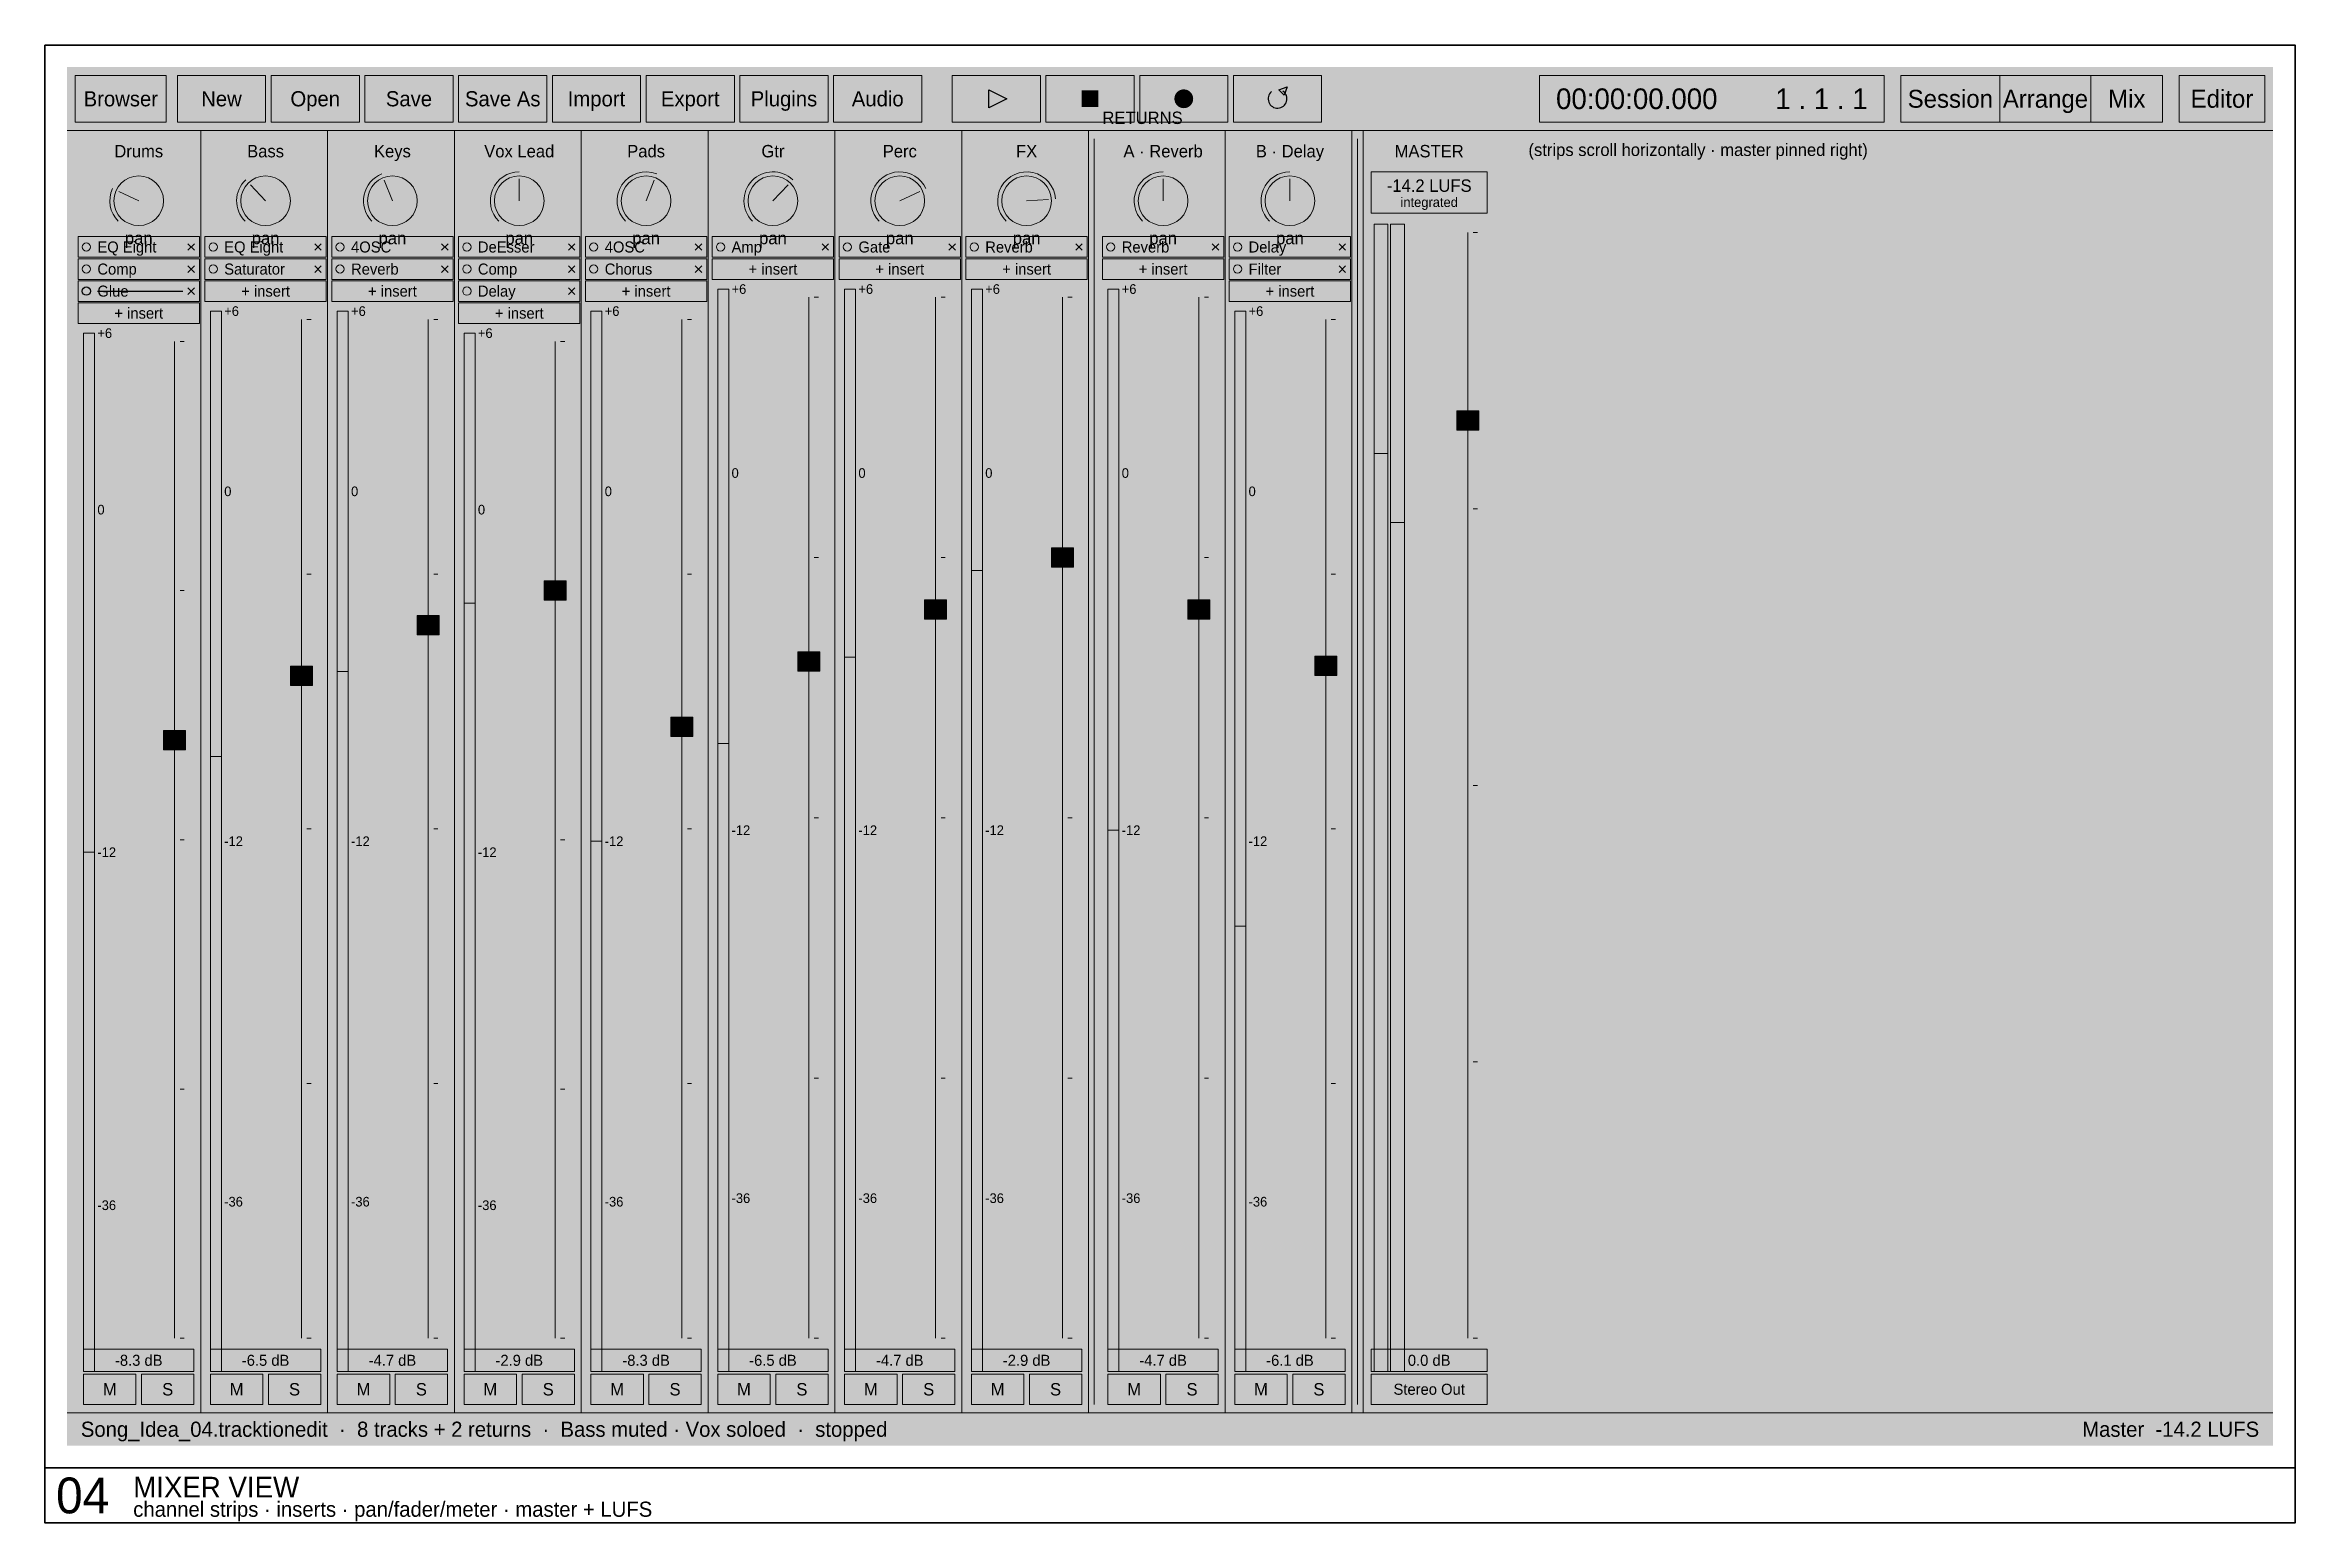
# Model space of a CAD drawing. Extents: x -16 to 1616, y -1056 to 16.
import ezdxf
from ezdxf.enums import TextEntityAlignment as Align

# ---------------------------------------------------------------- set-up
doc = ezdxf.new("R2010")
doc.units = 0
for name, color, linetype, lineweight, true_color in [('FORGE-DIM', 7, 'Continuous', 9, 0x9aa2a8), ('FORGE-SHEET', 7, 'Continuous', 35, 0x9aa2a8), ('UI-ACCENT', 7, 'Continuous', 18, 0xe0902f), ('UI-CLIP', 7, 'Continuous', 13, 0x2d3135), ('UI-HAIRLINE', 7, 'Continuous', 9, 0x34383c), ('UI-RECORD', 7, 'Continuous', 18, 0xe24b4a)]:
    doc.layers.add(name, color=color, linetype=linetype, lineweight=lineweight, true_color=true_color)
for name, color, linetype, true_color in [('FORGE-TITLE', 7, 'Continuous', 0xd6d9dc), ('UI-METER', 7, 'Continuous', 0x57a963), ('UI-PANEL-BG', 7, 'Continuous', 0x232629), ('UI-RAISED', 7, 'Continuous', 0x2d3135), ('UI-SHELL-BG', 7, 'Continuous', 0x1a1c1e), ('UI-TEXT', 7, 'Continuous', 0xd6d9dc), ('UI-TEXT-SEC', 7, 'Continuous', 0x8a9095)]:
    doc.layers.add(name, color=color, linetype=linetype, true_color=true_color)

msp = doc.modelspace()

# ---------------------------------------------------------------- hatches: boundary and pattern name
at = {"layer": 'UI-ACCENT'}
h = msp.add_hatch(color=256, dxfattribs=at)
h.dxf.hatch_style = 1
h.paths.add_polyline_path([(1468, -6), (1520, -6), (1520, -40), (1468, -40)])
h = msp.add_hatch(color=256, dxfattribs=at)
h.dxf.hatch_style = 1
h.paths.add_polyline_path([(104, -948), (142, -948), (142, -970), (104, -970)])
h = msp.add_hatch(color=256, dxfattribs=at)
h.dxf.hatch_style = 1
h.paths.add_polyline_path([(330, -948), (368, -948), (368, -970), (330, -970)])
at = {"layer": 'UI-CLIP', "true_color": 0xc86e3c}
h = msp.add_hatch(color=7, dxfattribs=at)
h.dxf.hatch_style = 1
h.paths.add_polyline_path([(6, -46), (98, -46), (98, -51), (6, -51)])
at = {"layer": 'UI-CLIP', "true_color": 0x4e9aa6}
h = msp.add_hatch(color=7, dxfattribs=at)
h.dxf.hatch_style = 1
h.paths.add_polyline_path([(98, -46), (190, -46), (190, -51), (98, -51)])
at = {"layer": 'UI-CLIP', "true_color": 0x9a6fb0}
h = msp.add_hatch(color=7, dxfattribs=at)
h.dxf.hatch_style = 1
h.paths.add_polyline_path([(190, -46), (282, -46), (282, -51), (190, -51)])
at = {"layer": 'UI-CLIP', "true_color": 0x6fa855}
h = msp.add_hatch(color=7, dxfattribs=at)
h.dxf.hatch_style = 1
h.paths.add_polyline_path([(282, -46), (374, -46), (374, -51), (282, -51)])
at = {"layer": 'UI-CLIP', "true_color": 0xc95b6b}
h = msp.add_hatch(color=7, dxfattribs=at)
h.dxf.hatch_style = 1
h.paths.add_polyline_path([(374, -46), (466, -46), (466, -51), (374, -51)])
at = {"layer": 'UI-CLIP', "true_color": 0x5a86c4}
h = msp.add_hatch(color=7, dxfattribs=at)
h.dxf.hatch_style = 1
h.paths.add_polyline_path([(466, -46), (558, -46), (558, -51), (466, -51)])
at = {"layer": 'UI-CLIP', "true_color": 0xb7a04a}
h = msp.add_hatch(color=7, dxfattribs=at)
h.dxf.hatch_style = 1
h.paths.add_polyline_path([(558, -46), (650, -46), (650, -51), (558, -51)])
at = {"layer": 'UI-CLIP', "true_color": 0x7c8a95}
h = msp.add_hatch(color=7, dxfattribs=at)
h.dxf.hatch_style = 1
h.paths.add_polyline_path([(650, -46), (742, -46), (742, -51), (650, -51)])
h = msp.add_hatch(color=7, dxfattribs=at)
h.dxf.hatch_style = 1
h.paths.add_polyline_path([(749, -46), (841, -46), (841, -51), (749, -51)])
at = {"layer": 'UI-CLIP', "true_color": 0x5a86c4}
h = msp.add_hatch(color=7, dxfattribs=at)
h.dxf.hatch_style = 1
h.paths.add_polyline_path([(841, -46), (933, -46), (933, -51), (841, -51)])
at = {"layer": 'UI-CLIP', "true_color": 0xe0902f}
h = msp.add_hatch(color=7, dxfattribs=at)
h.dxf.hatch_style = 1
h.paths.add_polyline_path([(940, -46), (1036, -46), (1036, -51), (940, -51)])
at = {"layer": 'UI-METER', "true_color": 0x57a963}
h = msp.add_hatch(color=7, dxfattribs=at)
h.dxf.hatch_style = 1
h.paths.add_polyline_path([(949, -396.88), (957, -396.88), (957, -946), (949, -946)])
h = msp.add_hatch(color=7, dxfattribs=at)
h.dxf.hatch_style = 1
h.paths.add_polyline_path([(657, -427.9), (663, -427.9), (663, -946), (657, -946)])
h = msp.add_hatch(color=7, dxfattribs=at)
h.dxf.hatch_style = 1
h.paths.add_polyline_path([(289, -449.02), (295, -449.02), (295, -946), (289, -946)])
h = msp.add_hatch(color=7, dxfattribs=at)
h.dxf.hatch_style = 1
h.paths.add_polyline_path([(961, -446.8), (969, -446.8), (969, -946), (961, -946)])
h = msp.add_hatch(color=7, dxfattribs=at)
h.dxf.hatch_style = 1
h.paths.add_polyline_path([(565, -522.1), (571, -522.1), (571, -946), (565, -946)])
h = msp.add_hatch(color=7, dxfattribs=at)
h.dxf.hatch_style = 1
h.paths.add_polyline_path([(197, -530.74), (203, -530.74), (203, -946), (197, -946)])
h = msp.add_hatch(color=7, dxfattribs=at)
h.dxf.hatch_style = 1
h.paths.add_polyline_path([(473, -616.3), (479, -616.3), (479, -946), (473, -946)])
h = msp.add_hatch(color=7, dxfattribs=at)
h.dxf.hatch_style = 1
h.paths.add_polyline_path([(105, -623.02), (111, -623.02), (111, -946), (105, -946)])
h = msp.add_hatch(color=7, dxfattribs=at)
h.dxf.hatch_style = 1
h.paths.add_polyline_path([(381, -715.3), (387, -715.3), (387, -946), (381, -946)])
h = msp.add_hatch(color=7, dxfattribs=at)
h.dxf.hatch_style = 1
h.paths.add_polyline_path([(756, -710.5), (762, -710.5), (762, -946), (756, -946)])
h = msp.add_hatch(color=7, dxfattribs=at)
h.dxf.hatch_style = 1
h.paths.add_polyline_path([(13, -720.1), (19, -720.1), (19, -946), (13, -946)])
h = msp.add_hatch(color=7, dxfattribs=at)
h.dxf.hatch_style = 1
h.paths.add_polyline_path([(848, -761.44), (854, -761.44), (854, -946), (848, -946)])
at = {"layer": 'UI-PANEL-BG'}
h = msp.add_hatch(color=256, dxfattribs=at)
h.dxf.hatch_style = 1
h.paths.add_polyline_path([(0, 0), (1600, 0), (1600, -46), (0, -46)])
h = msp.add_hatch(color=256, dxfattribs=at)
h.dxf.hatch_style = 1
h.paths.add_polyline_path([(6, -51), (98, -51), (98, -71), (6, -71)])
h = msp.add_hatch(color=256, dxfattribs=at)
h.dxf.hatch_style = 1
h.paths.add_polyline_path([(98, -51), (190, -51), (190, -71), (98, -71)])
h = msp.add_hatch(color=256, dxfattribs=at)
h.dxf.hatch_style = 1
h.paths.add_polyline_path([(190, -51), (282, -51), (282, -71), (190, -71)])
h = msp.add_hatch(color=256, dxfattribs=at)
h.dxf.hatch_style = 1
h.paths.add_polyline_path([(282, -51), (374, -51), (374, -71), (282, -71)])
h = msp.add_hatch(color=256, dxfattribs=at)
h.dxf.hatch_style = 1
h.paths.add_polyline_path([(374, -51), (466, -51), (466, -71), (374, -71)])
h = msp.add_hatch(color=256, dxfattribs=at)
h.dxf.hatch_style = 1
h.paths.add_polyline_path([(466, -51), (558, -51), (558, -71), (466, -71)])
h = msp.add_hatch(color=256, dxfattribs=at)
h.dxf.hatch_style = 1
h.paths.add_polyline_path([(558, -51), (650, -51), (650, -71), (558, -71)])
h = msp.add_hatch(color=256, dxfattribs=at)
h.dxf.hatch_style = 1
h.paths.add_polyline_path([(650, -51), (742, -51), (742, -71), (650, -71)])
h = msp.add_hatch(color=256, dxfattribs=at)
h.dxf.hatch_style = 1
h.paths.add_polyline_path([(749, -51), (841, -51), (841, -71), (749, -71)])
h = msp.add_hatch(color=256, dxfattribs=at)
h.dxf.hatch_style = 1
h.paths.add_polyline_path([(841, -51), (933, -51), (933, -71), (841, -71)])
h = msp.add_hatch(color=256, dxfattribs=at)
h.dxf.hatch_style = 1
h.paths.add_polyline_path([(940, -51), (1036, -51), (1036, -71), (940, -71)])
h = msp.add_hatch(color=256, dxfattribs=at)
h.dxf.hatch_style = 1
h.paths.add_polyline_path([(946, -76), (1030, -76), (1030, -106), (946, -106)])
h = msp.add_hatch(color=256, dxfattribs=at)
h.dxf.hatch_style = 1
h.paths.add_polyline_path([(948, -114), (958, -114), (958, -946), (948, -946)])
h = msp.add_hatch(color=256, dxfattribs=at)
h.dxf.hatch_style = 1
h.paths.add_polyline_path([(960, -114), (970, -114), (970, -946), (960, -946)])
h = msp.add_hatch(color=256, dxfattribs=at)
h.dxf.hatch_style = 1
h.paths.add_polyline_path([(8, -123), (96, -123), (96, -138), (8, -138)])
h = msp.add_hatch(color=256, dxfattribs=at)
h.dxf.hatch_style = 1
h.paths.add_polyline_path([(100, -123), (188, -123), (188, -138), (100, -138)])
h = msp.add_hatch(color=256, dxfattribs=at)
h.dxf.hatch_style = 1
h.paths.add_polyline_path([(192, -123), (280, -123), (280, -138), (192, -138)])
h = msp.add_hatch(color=256, dxfattribs=at)
h.dxf.hatch_style = 1
h.paths.add_polyline_path([(284, -123), (372, -123), (372, -138), (284, -138)])
h = msp.add_hatch(color=256, dxfattribs=at)
h.dxf.hatch_style = 1
h.paths.add_polyline_path([(376, -123), (464, -123), (464, -138), (376, -138)])
h = msp.add_hatch(color=256, dxfattribs=at)
h.dxf.hatch_style = 1
h.paths.add_polyline_path([(468, -123), (556, -123), (556, -138), (468, -138)])
h = msp.add_hatch(color=256, dxfattribs=at)
h.dxf.hatch_style = 1
h.paths.add_polyline_path([(560, -123), (648, -123), (648, -138), (560, -138)])
h = msp.add_hatch(color=256, dxfattribs=at)
h.dxf.hatch_style = 1
h.paths.add_polyline_path([(652, -123), (740, -123), (740, -138), (652, -138)])
h = msp.add_hatch(color=256, dxfattribs=at)
h.dxf.hatch_style = 1
h.paths.add_polyline_path([(751, -123), (839, -123), (839, -138), (751, -138)])
h = msp.add_hatch(color=256, dxfattribs=at)
h.dxf.hatch_style = 1
h.paths.add_polyline_path([(843, -123), (931, -123), (931, -138), (843, -138)])
h = msp.add_hatch(color=256, dxfattribs=at)
h.dxf.hatch_style = 1
h.paths.add_polyline_path([(8, -139), (96, -139), (96, -154), (8, -154)])
h = msp.add_hatch(color=256, dxfattribs=at)
h.dxf.hatch_style = 1
h.paths.add_polyline_path([(100, -139), (188, -139), (188, -154), (100, -154)])
h = msp.add_hatch(color=256, dxfattribs=at)
h.dxf.hatch_style = 1
h.paths.add_polyline_path([(192, -139), (280, -139), (280, -154), (192, -154)])
h = msp.add_hatch(color=256, dxfattribs=at)
h.dxf.hatch_style = 1
h.paths.add_polyline_path([(284, -139), (372, -139), (372, -154), (284, -154)])
h = msp.add_hatch(color=256, dxfattribs=at)
h.dxf.hatch_style = 1
h.paths.add_polyline_path([(376, -139), (464, -139), (464, -154), (376, -154)])
h = msp.add_hatch(color=256, dxfattribs=at)
h.dxf.hatch_style = 1
h.paths.add_polyline_path([(843, -139), (931, -139), (931, -154), (843, -154)])
h = msp.add_hatch(color=256, dxfattribs=at)
h.dxf.hatch_style = 1
h.paths.add_polyline_path([(8, -155), (96, -155), (96, -170), (8, -170)])
h = msp.add_hatch(color=256, dxfattribs=at)
h.dxf.hatch_style = 1
h.paths.add_polyline_path([(284, -155), (372, -155), (372, -170), (284, -170)])
h = msp.add_hatch(color=256, dxfattribs=at)
h.dxf.hatch_style = 1
h.paths.add_polyline_path([(472, -161), (480, -161), (480, -946), (472, -946)])
h = msp.add_hatch(color=256, dxfattribs=at)
h.dxf.hatch_style = 1
h.paths.add_polyline_path([(564, -161), (572, -161), (572, -946), (564, -946)])
h = msp.add_hatch(color=256, dxfattribs=at)
h.dxf.hatch_style = 1
h.paths.add_polyline_path([(656, -161), (664, -161), (664, -946), (656, -946)])
h = msp.add_hatch(color=256, dxfattribs=at)
h.dxf.hatch_style = 1
h.paths.add_polyline_path([(755, -161), (763, -161), (763, -946), (755, -946)])
h = msp.add_hatch(color=256, dxfattribs=at)
h.dxf.hatch_style = 1
h.paths.add_polyline_path([(104, -177), (112, -177), (112, -946), (104, -946)])
h = msp.add_hatch(color=256, dxfattribs=at)
h.dxf.hatch_style = 1
h.paths.add_polyline_path([(196, -177), (204, -177), (204, -946), (196, -946)])
h = msp.add_hatch(color=256, dxfattribs=at)
h.dxf.hatch_style = 1
h.paths.add_polyline_path([(380, -177), (388, -177), (388, -946), (380, -946)])
h = msp.add_hatch(color=256, dxfattribs=at)
h.dxf.hatch_style = 1
h.paths.add_polyline_path([(847, -177), (855, -177), (855, -946), (847, -946)])
h = msp.add_hatch(color=256, dxfattribs=at)
h.dxf.hatch_style = 1
h.paths.add_polyline_path([(12, -193), (20, -193), (20, -946), (12, -946)])
h = msp.add_hatch(color=256, dxfattribs=at)
h.dxf.hatch_style = 1
h.paths.add_polyline_path([(288, -193), (296, -193), (296, -946), (288, -946)])
h = msp.add_hatch(color=256, dxfattribs=at)
h.dxf.hatch_style = 1
h.paths.add_polyline_path([(0, -976), (1600, -976), (1600, -1000), (0, -1000)])
at = {"layer": 'UI-RAISED'}
h = msp.add_hatch(color=256, dxfattribs=at)
h.dxf.hatch_style = 1
h.paths.add_polyline_path([(6, -6), (72, -6), (72, -40), (6, -40)])
h = msp.add_hatch(color=256, dxfattribs=at)
h.dxf.hatch_style = 1
h.paths.add_polyline_path([(80, -6), (144, -6), (144, -40), (80, -40)])
h = msp.add_hatch(color=256, dxfattribs=at)
h.dxf.hatch_style = 1
h.paths.add_polyline_path([(148, -6), (212, -6), (212, -40), (148, -40)])
h = msp.add_hatch(color=256, dxfattribs=at)
h.dxf.hatch_style = 1
h.paths.add_polyline_path([(216, -6), (280, -6), (280, -40), (216, -40)])
h = msp.add_hatch(color=256, dxfattribs=at)
h.dxf.hatch_style = 1
h.paths.add_polyline_path([(284, -6), (348, -6), (348, -40), (284, -40)])
h = msp.add_hatch(color=256, dxfattribs=at)
h.dxf.hatch_style = 1
h.paths.add_polyline_path([(352, -6), (416, -6), (416, -40), (352, -40)])
h = msp.add_hatch(color=256, dxfattribs=at)
h.dxf.hatch_style = 1
h.paths.add_polyline_path([(420, -6), (484, -6), (484, -40), (420, -40)])
h = msp.add_hatch(color=256, dxfattribs=at)
h.dxf.hatch_style = 1
h.paths.add_polyline_path([(488, -6), (552, -6), (552, -40), (488, -40)])
h = msp.add_hatch(color=256, dxfattribs=at)
h.dxf.hatch_style = 1
h.paths.add_polyline_path([(556, -6), (620, -6), (620, -40), (556, -40)])
h = msp.add_hatch(color=256, dxfattribs=at)
h.dxf.hatch_style = 1
h.paths.add_polyline_path([(642, -6), (706, -6), (706, -40), (642, -40)])
h = msp.add_hatch(color=256, dxfattribs=at)
h.dxf.hatch_style = 1
h.paths.add_polyline_path([(710, -6), (774, -6), (774, -40), (710, -40)])
h = msp.add_hatch(color=256, dxfattribs=at)
h.dxf.hatch_style = 1
h.paths.add_polyline_path([(778, -6), (842, -6), (842, -40), (778, -40)])
h = msp.add_hatch(color=256, dxfattribs=at)
h.dxf.hatch_style = 1
h.paths.add_polyline_path([(846, -6), (910, -6), (910, -40), (846, -40)])
h = msp.add_hatch(color=256, dxfattribs=at)
h.dxf.hatch_style = 1
h.paths.add_polyline_path([(1068, -6), (1318, -6), (1318, -40), (1068, -40)])
h = msp.add_hatch(color=256, dxfattribs=at)
h.dxf.hatch_style = 1
h.paths.add_polyline_path([(1330, -6), (1402, -6), (1402, -40), (1330, -40)])
h = msp.add_hatch(color=256, dxfattribs=at)
h.dxf.hatch_style = 1
h.paths.add_polyline_path([(1402, -6), (1468, -6), (1468, -40), (1402, -40)])
h = msp.add_hatch(color=256, dxfattribs=at)
h.dxf.hatch_style = 1
h.paths.add_polyline_path([(1532, -6), (1594, -6), (1594, -40), (1532, -40)])
h = msp.add_hatch(color=256, dxfattribs=at)
h.dxf.hatch_style = 1
edge = h.paths.add_edge_path()
edge.add_arc((52, -97), 18, 0, 360)
h = msp.add_hatch(color=256, dxfattribs=at)
h.dxf.hatch_style = 1
edge = h.paths.add_edge_path()
edge.add_arc((144, -97), 18, 0, 360)
h = msp.add_hatch(color=256, dxfattribs=at)
h.dxf.hatch_style = 1
edge = h.paths.add_edge_path()
edge.add_arc((236, -97), 18, 0, 360)
h = msp.add_hatch(color=256, dxfattribs=at)
h.dxf.hatch_style = 1
edge = h.paths.add_edge_path()
edge.add_arc((328, -97), 18, 0, 360)
h = msp.add_hatch(color=256, dxfattribs=at)
h.dxf.hatch_style = 1
edge = h.paths.add_edge_path()
edge.add_arc((420, -97), 18, 0, 360)
h = msp.add_hatch(color=256, dxfattribs=at)
h.dxf.hatch_style = 1
edge = h.paths.add_edge_path()
edge.add_arc((512, -97), 18, 0, 360)
h = msp.add_hatch(color=256, dxfattribs=at)
h.dxf.hatch_style = 1
edge = h.paths.add_edge_path()
edge.add_arc((604, -97), 18, 0, 360)
h = msp.add_hatch(color=256, dxfattribs=at)
h.dxf.hatch_style = 1
edge = h.paths.add_edge_path()
edge.add_arc((696, -97), 18, 0, 360)
h = msp.add_hatch(color=256, dxfattribs=at)
h.dxf.hatch_style = 1
edge = h.paths.add_edge_path()
edge.add_arc((795, -97), 18, 0, 360)
h = msp.add_hatch(color=256, dxfattribs=at)
h.dxf.hatch_style = 1
edge = h.paths.add_edge_path()
edge.add_arc((887, -97), 18, 0, 360)
h = msp.add_hatch(color=256, dxfattribs=at)
h.dxf.hatch_style = 1
h.paths.add_polyline_path([(468, -139), (556, -139), (556, -154), (468, -154)])
h = msp.add_hatch(color=256, dxfattribs=at)
h.dxf.hatch_style = 1
h.paths.add_polyline_path([(560, -139), (648, -139), (648, -154), (560, -154)])
h = msp.add_hatch(color=256, dxfattribs=at)
h.dxf.hatch_style = 1
h.paths.add_polyline_path([(652, -139), (740, -139), (740, -154), (652, -154)])
h = msp.add_hatch(color=256, dxfattribs=at)
h.dxf.hatch_style = 1
h.paths.add_polyline_path([(751, -139), (839, -139), (839, -154), (751, -154)])
h = msp.add_hatch(color=256, dxfattribs=at)
h.dxf.hatch_style = 1
h.paths.add_polyline_path([(100, -155), (188, -155), (188, -170), (100, -170)])
h = msp.add_hatch(color=256, dxfattribs=at)
h.dxf.hatch_style = 1
h.paths.add_polyline_path([(192, -155), (280, -155), (280, -170), (192, -170)])
h = msp.add_hatch(color=256, dxfattribs=at)
h.dxf.hatch_style = 1
h.paths.add_polyline_path([(376, -155), (464, -155), (464, -170), (376, -170)])
h = msp.add_hatch(color=256, dxfattribs=at)
h.dxf.hatch_style = 1
h.paths.add_polyline_path([(843, -155), (931, -155), (931, -170), (843, -170)])
h = msp.add_hatch(color=256, dxfattribs=at)
h.dxf.hatch_style = 1
h.paths.add_polyline_path([(8, -171), (96, -171), (96, -186), (8, -186)])
h = msp.add_hatch(color=256, dxfattribs=at)
h.dxf.hatch_style = 1
h.paths.add_polyline_path([(284, -171), (372, -171), (372, -186), (284, -186)])
h = msp.add_hatch(color=256, dxfattribs=at)
h.dxf.hatch_style = 1
h.paths.add_polyline_path([(1008, -249.34), (1024, -249.34), (1024, -263.34), (1008, -263.34)])
h = msp.add_hatch(color=256, dxfattribs=at)
h.dxf.hatch_style = 1
h.paths.add_polyline_path([(714, -348.75), (730, -348.75), (730, -362.75), (714, -362.75)])
h = msp.add_hatch(color=256, dxfattribs=at)
h.dxf.hatch_style = 1
h.paths.add_polyline_path([(346, -372.75), (362, -372.75), (362, -386.75), (346, -386.75)])
h = msp.add_hatch(color=256, dxfattribs=at)
h.dxf.hatch_style = 1
h.paths.add_polyline_path([(622, -386.5), (638, -386.5), (638, -400.5), (622, -400.5)])
h = msp.add_hatch(color=256, dxfattribs=at)
h.dxf.hatch_style = 1
h.paths.add_polyline_path([(813, -386.5), (829, -386.5), (829, -400.5), (813, -400.5)])
h = msp.add_hatch(color=256, dxfattribs=at)
h.dxf.hatch_style = 1
h.paths.add_polyline_path([(254, -397.7), (270, -397.7), (270, -411.7), (254, -411.7)])
h = msp.add_hatch(color=256, dxfattribs=at)
h.dxf.hatch_style = 1
h.paths.add_polyline_path([(530, -424.25), (546, -424.25), (546, -438.25), (530, -438.25)])
h = msp.add_hatch(color=256, dxfattribs=at)
h.dxf.hatch_style = 1
h.paths.add_polyline_path([(162, -434.65), (178, -434.65), (178, -448.65), (162, -448.65)])
h = msp.add_hatch(color=256, dxfattribs=at)
h.dxf.hatch_style = 1
h.paths.add_polyline_path([(905, -427.26), (921, -427.26), (921, -441.26), (905, -441.26)])
h = msp.add_hatch(color=256, dxfattribs=at)
h.dxf.hatch_style = 1
h.paths.add_polyline_path([(438, -471.6), (454, -471.6), (454, -485.6), (438, -485.6)])
h = msp.add_hatch(color=256, dxfattribs=at)
h.dxf.hatch_style = 1
h.paths.add_polyline_path([(70, -481.2), (86, -481.2), (86, -495.2), (70, -495.2)])
h = msp.add_hatch(color=256, dxfattribs=at)
h.dxf.hatch_style = 1
h.paths.add_polyline_path([(12, -930), (92, -930), (92, -946), (12, -946)])
h = msp.add_hatch(color=256, dxfattribs=at)
h.dxf.hatch_style = 1
h.paths.add_polyline_path([(104, -930), (184, -930), (184, -946), (104, -946)])
h = msp.add_hatch(color=256, dxfattribs=at)
h.dxf.hatch_style = 1
h.paths.add_polyline_path([(196, -930), (276, -930), (276, -946), (196, -946)])
h = msp.add_hatch(color=256, dxfattribs=at)
h.dxf.hatch_style = 1
h.paths.add_polyline_path([(288, -930), (368, -930), (368, -946), (288, -946)])
h = msp.add_hatch(color=256, dxfattribs=at)
h.dxf.hatch_style = 1
h.paths.add_polyline_path([(380, -930), (460, -930), (460, -946), (380, -946)])
h = msp.add_hatch(color=256, dxfattribs=at)
h.dxf.hatch_style = 1
h.paths.add_polyline_path([(472, -930), (552, -930), (552, -946), (472, -946)])
h = msp.add_hatch(color=256, dxfattribs=at)
h.dxf.hatch_style = 1
h.paths.add_polyline_path([(564, -930), (644, -930), (644, -946), (564, -946)])
h = msp.add_hatch(color=256, dxfattribs=at)
h.dxf.hatch_style = 1
h.paths.add_polyline_path([(656, -930), (736, -930), (736, -946), (656, -946)])
h = msp.add_hatch(color=256, dxfattribs=at)
h.dxf.hatch_style = 1
h.paths.add_polyline_path([(755, -930), (835, -930), (835, -946), (755, -946)])
h = msp.add_hatch(color=256, dxfattribs=at)
h.dxf.hatch_style = 1
h.paths.add_polyline_path([(847, -930), (927, -930), (927, -946), (847, -946)])
h = msp.add_hatch(color=256, dxfattribs=at)
h.dxf.hatch_style = 1
h.paths.add_polyline_path([(946, -930), (1030, -930), (1030, -946), (946, -946)])
h = msp.add_hatch(color=256, dxfattribs=at)
h.dxf.hatch_style = 1
h.paths.add_polyline_path([(12, -948), (50, -948), (50, -970), (12, -970)])
h = msp.add_hatch(color=256, dxfattribs=at)
h.dxf.hatch_style = 1
h.paths.add_polyline_path([(54, -948), (92, -948), (92, -970), (54, -970)])
h = msp.add_hatch(color=256, dxfattribs=at)
h.dxf.hatch_style = 1
h.paths.add_polyline_path([(146, -948), (184, -948), (184, -970), (146, -970)])
h = msp.add_hatch(color=256, dxfattribs=at)
h.dxf.hatch_style = 1
h.paths.add_polyline_path([(196, -948), (234, -948), (234, -970), (196, -970)])
h = msp.add_hatch(color=256, dxfattribs=at)
h.dxf.hatch_style = 1
h.paths.add_polyline_path([(238, -948), (276, -948), (276, -970), (238, -970)])
h = msp.add_hatch(color=256, dxfattribs=at)
h.dxf.hatch_style = 1
h.paths.add_polyline_path([(288, -948), (326, -948), (326, -970), (288, -970)])
h = msp.add_hatch(color=256, dxfattribs=at)
h.dxf.hatch_style = 1
h.paths.add_polyline_path([(380, -948), (418, -948), (418, -970), (380, -970)])
h = msp.add_hatch(color=256, dxfattribs=at)
h.dxf.hatch_style = 1
h.paths.add_polyline_path([(422, -948), (460, -948), (460, -970), (422, -970)])
h = msp.add_hatch(color=256, dxfattribs=at)
h.dxf.hatch_style = 1
h.paths.add_polyline_path([(472, -948), (510, -948), (510, -970), (472, -970)])
h = msp.add_hatch(color=256, dxfattribs=at)
h.dxf.hatch_style = 1
h.paths.add_polyline_path([(514, -948), (552, -948), (552, -970), (514, -970)])
h = msp.add_hatch(color=256, dxfattribs=at)
h.dxf.hatch_style = 1
h.paths.add_polyline_path([(564, -948), (602, -948), (602, -970), (564, -970)])
h = msp.add_hatch(color=256, dxfattribs=at)
h.dxf.hatch_style = 1
h.paths.add_polyline_path([(606, -948), (644, -948), (644, -970), (606, -970)])
h = msp.add_hatch(color=256, dxfattribs=at)
h.dxf.hatch_style = 1
h.paths.add_polyline_path([(656, -948), (694, -948), (694, -970), (656, -970)])
h = msp.add_hatch(color=256, dxfattribs=at)
h.dxf.hatch_style = 1
h.paths.add_polyline_path([(698, -948), (736, -948), (736, -970), (698, -970)])
h = msp.add_hatch(color=256, dxfattribs=at)
h.dxf.hatch_style = 1
h.paths.add_polyline_path([(755, -948), (793, -948), (793, -970), (755, -970)])
h = msp.add_hatch(color=256, dxfattribs=at)
h.dxf.hatch_style = 1
h.paths.add_polyline_path([(797, -948), (835, -948), (835, -970), (797, -970)])
h = msp.add_hatch(color=256, dxfattribs=at)
h.dxf.hatch_style = 1
h.paths.add_polyline_path([(847, -948), (885, -948), (885, -970), (847, -970)])
h = msp.add_hatch(color=256, dxfattribs=at)
h.dxf.hatch_style = 1
h.paths.add_polyline_path([(889, -948), (927, -948), (927, -970), (889, -970)])
h = msp.add_hatch(color=256, dxfattribs=at)
h.dxf.hatch_style = 1
h.paths.add_polyline_path([(946, -948), (1030, -948), (1030, -970), (946, -970)])
at = {"layer": 'UI-RECORD'}
h = msp.add_hatch(color=256, dxfattribs=at)
h.dxf.hatch_style = 1
edge = h.paths.add_edge_path()
edge.add_arc((810, -23), 6.82, 0, 360)
at = {"layer": 'UI-SHELL-BG'}
h = msp.add_hatch(color=256, dxfattribs=at)
h.dxf.hatch_style = 1
h.paths.add_polyline_path([(0, -46), (1600, -46), (1600, -976), (0, -976)])
at = {"layer": 'UI-TEXT'}
h = msp.add_hatch(color=256, dxfattribs=at)
h.dxf.hatch_style = 1
h.paths.add_polyline_path([(735.95, -16.95), (748.05, -16.95), (748.05, -29.05), (735.95, -29.05)])

# ---------------------------------------------------------------- linework, layer by layer
at = {"layer": 'FORGE-SHEET'}
msp.add_line((-16, -1016), (1616, -1016), dxfattribs=at)
msp.add_lwpolyline([(-16, 16), (1616, 16), (1616, -1056), (-16, -1056)], close=True, dxfattribs=at)
at = {"layer": 'UI-ACCENT'}
for p, q in [((328, -97), (328, -81)), ((795, -97), (795, -81)), ((887, -97), (887, -81)), ((52, -97), (37.52, -90.19)), ((144, -97), (133.05, -85.34)), ((236, -97), (230.11, -82.12)), ((420, -97), (425.89, -82.12)), ((512, -97), (522.95, -85.34)), ((604, -97), (618.48, -90.19)), ((696, -97), (711.97, -96)), ((1009, -256.34), (1023, -256.34)), ((948, -280.4), (958, -280.4)), ((960, -330.32), (970, -330.32)), ((715, -355.75), (729, -355.75)), ((656, -365.1), (664, -365.1)), ((288, -388.78), (296, -388.78)), ((347, -379.75), (361, -379.75)), ((255, -404.7), (269, -404.7)), ((623, -393.5), (637, -393.5)), ((814, -393.5), (828, -393.5)), ((196, -438.46), (204, -438.46)), ((531, -431.25), (545, -431.25)), ((564, -427.9), (572, -427.9)), ((906, -434.26), (920, -434.26)), ((163, -441.65), (177, -441.65)), ((71, -488.2), (85, -488.2)), ((439, -478.6), (453, -478.6)), ((104, -499.98), (112, -499.98)), ((472, -490.7), (480, -490.7)), ((755, -553.5), (763, -553.5)), ((12, -569.5), (20, -569.5)), ((380, -561.5), (388, -561.5)), ((847, -623.02), (855, -623.02))]:
    msp.add_line(p, q, dxfattribs=at)
for points in [[(1008, -249.34), (1024, -249.34), (1024, -263.34), (1008, -263.34)], [(714, -348.75), (730, -348.75), (730, -362.75), (714, -362.75)], [(346, -372.75), (362, -372.75), (362, -386.75), (346, -386.75)], [(622, -386.5), (638, -386.5), (638, -400.5), (622, -400.5)], [(813, -386.5), (829, -386.5), (829, -400.5), (813, -400.5)], [(254, -397.7), (270, -397.7), (270, -411.7), (254, -411.7)], [(530, -424.25), (546, -424.25), (546, -438.25), (530, -438.25)], [(162, -434.65), (178, -434.65), (178, -448.65), (162, -448.65)], [(905, -427.26), (921, -427.26), (921, -441.26), (905, -441.26)], [(438, -471.6), (454, -471.6), (454, -485.6), (438, -485.6)], [(70, -481.2), (86, -481.2), (86, -495.2), (70, -495.2)]]:
    msp.add_lwpolyline(points, close=True, dxfattribs=at)
for centre in [(14, -130.5), (106, -130.5), (198, -130.5), (290, -130.5), (382, -130.5), (474, -130.5), (566, -130.5), (658, -130.5), (757, -130.5), (849, -130.5), (14, -146.5), (106, -146.5), (198, -146.5), (290, -146.5), (382, -146.5), (849, -146.5), (290, -162.5)]:
    msp.add_circle(centre, 3, dxfattribs=at)
for centre, start in [((236, -97), 111.6), ((328, -97), 90), ((420, -97), 68.4), ((512, -97), 46.8), ((604, -97), 25.2), ((696, -97), 3.6), ((795, -97), 90), ((887, -97), 90), ((52, -97), 154.8), ((144, -97), 133.2)]:
    msp.add_arc(centre, 21, start, 225, dxfattribs=at)
at = {"layer": 'UI-HAIRLINE'}
for p, q in [((0, -46), (1600, -46)), ((97, -46), (97, -976)), ((189, -46), (189, -976)), ((281, -46), (281, -976)), ((373, -46), (373, -976)), ((465, -46), (465, -976)), ((557, -46), (557, -976)), ((649, -46), (649, -976)), ((741, -46), (741, -976)), ((840, -46), (840, -976)), ((932, -46), (932, -976)), ((940, -46), (940, -976)), ((745, -52), (745, -970)), ((936, -52), (936, -970)), ((1016, -120), (1016, -922)), ((1020, -120), (1023, -120)), ((538, -167), (538, -922)), ((542, -167), (545, -167)), ((630, -167), (630, -922)), ((634, -167), (637, -167)), ((722, -167), (722, -922)), ((726, -167), (729, -167)), ((821, -167), (821, -922)), ((825, -167), (828, -167)), ((170, -183), (170, -922)), ((174, -183), (177, -183)), ((262, -183), (262, -922)), ((266, -183), (269, -183)), ((446, -183), (446, -922)), ((450, -183), (453, -183)), ((913, -183), (913, -922)), ((917, -183), (920, -183)), ((78, -199), (78, -922)), ((82, -199), (85, -199)), ((354, -199), (354, -922)), ((358, -199), (361, -199)), ((1020, -320.5), (1023, -320.5)), ((542, -355.75), (545, -355.75)), ((634, -355.75), (637, -355.75)), ((726, -355.75), (729, -355.75)), ((825, -355.75), (828, -355.75)), ((174, -367.75), (177, -367.75)), ((266, -367.75), (269, -367.75)), ((450, -367.75), (453, -367.75)), ((917, -367.75), (920, -367.75)), ((82, -379.75), (85, -379.75)), ((358, -379.75), (361, -379.75)), ((1020, -521), (1023, -521)), ((174, -552.5), (177, -552.5)), ((266, -552.5), (269, -552.5)), ((450, -552.5), (453, -552.5)), ((542, -544.5), (545, -544.5)), ((634, -544.5), (637, -544.5)), ((726, -544.5), (729, -544.5)), ((825, -544.5), (828, -544.5)), ((917, -552.5), (920, -552.5)), ((82, -560.5), (85, -560.5)), ((358, -560.5), (361, -560.5)), ((542, -733.25), (545, -733.25)), ((634, -733.25), (637, -733.25)), ((726, -733.25), (729, -733.25)), ((825, -733.25), (828, -733.25)), ((1020, -721.5), (1023, -721.5)), ((82, -741.25), (85, -741.25)), ((174, -737.25), (177, -737.25)), ((266, -737.25), (269, -737.25)), ((358, -741.25), (361, -741.25)), ((450, -737.25), (453, -737.25)), ((917, -737.25), (920, -737.25)), ((82, -922), (85, -922)), ((174, -922), (177, -922)), ((266, -922), (269, -922)), ((358, -922), (361, -922)), ((450, -922), (453, -922)), ((542, -922), (545, -922)), ((634, -922), (637, -922)), ((726, -922), (729, -922)), ((825, -922), (828, -922)), ((917, -922), (920, -922)), ((1020, -922), (1023, -922)), ((0, -976), (1600, -976))]:
    msp.add_line(p, q, dxfattribs=at)
for points in [[(6, -6), (72, -6), (72, -40), (6, -40)], [(80, -6), (144, -6), (144, -40), (80, -40)], [(148, -6), (212, -6), (212, -40), (148, -40)], [(216, -6), (280, -6), (280, -40), (216, -40)], [(284, -6), (348, -6), (348, -40), (284, -40)], [(352, -6), (416, -6), (416, -40), (352, -40)], [(420, -6), (484, -6), (484, -40), (420, -40)], [(488, -6), (552, -6), (552, -40), (488, -40)], [(556, -6), (620, -6), (620, -40), (556, -40)], [(642, -6), (706, -6), (706, -40), (642, -40)], [(710, -6), (774, -6), (774, -40), (710, -40)], [(778, -6), (842, -6), (842, -40), (778, -40)], [(846, -6), (910, -6), (910, -40), (846, -40)], [(1068, -6), (1318, -6), (1318, -40), (1068, -40)], [(1330, -6), (1402, -6), (1402, -40), (1330, -40)], [(1402, -6), (1468, -6), (1468, -40), (1402, -40)], [(1468, -6), (1520, -6), (1520, -40), (1468, -40)], [(1532, -6), (1594, -6), (1594, -40), (1532, -40)], [(946, -76), (1030, -76), (1030, -106), (946, -106)], [(948, -114), (958, -114), (958, -946), (948, -946)], [(960, -114), (970, -114), (970, -946), (960, -946)], [(8, -123), (96, -123), (96, -138), (8, -138)], [(100, -123), (188, -123), (188, -138), (100, -138)], [(192, -123), (280, -123), (280, -138), (192, -138)], [(284, -123), (372, -123), (372, -138), (284, -138)], [(376, -123), (464, -123), (464, -138), (376, -138)], [(468, -123), (556, -123), (556, -138), (468, -138)], [(560, -123), (648, -123), (648, -138), (560, -138)], [(652, -123), (740, -123), (740, -138), (652, -138)], [(751, -123), (839, -123), (839, -138), (751, -138)], [(843, -123), (931, -123), (931, -138), (843, -138)], [(8, -139), (96, -139), (96, -154), (8, -154)], [(100, -139), (188, -139), (188, -154), (100, -154)], [(192, -139), (280, -139), (280, -154), (192, -154)], [(284, -139), (372, -139), (372, -154), (284, -154)], [(376, -139), (464, -139), (464, -154), (376, -154)], [(468, -139), (556, -139), (556, -154), (468, -154)], [(560, -139), (648, -139), (648, -154), (560, -154)], [(652, -139), (740, -139), (740, -154), (652, -154)], [(751, -139), (839, -139), (839, -154), (751, -154)], [(843, -139), (931, -139), (931, -154), (843, -154)], [(8, -155), (96, -155), (96, -170), (8, -170)], [(100, -155), (188, -155), (188, -170), (100, -170)], [(192, -155), (280, -155), (280, -170), (192, -170)], [(284, -155), (372, -155), (372, -170), (284, -170)], [(376, -155), (464, -155), (464, -170), (376, -170)], [(472, -161), (480, -161), (480, -946), (472, -946)], [(564, -161), (572, -161), (572, -946), (564, -946)], [(656, -161), (664, -161), (664, -946), (656, -946)], [(755, -161), (763, -161), (763, -946), (755, -946)], [(843, -155), (931, -155), (931, -170), (843, -170)], [(8, -171), (96, -171), (96, -186), (8, -186)], [(104, -177), (112, -177), (112, -946), (104, -946)], [(196, -177), (204, -177), (204, -946), (196, -946)], [(284, -171), (372, -171), (372, -186), (284, -186)], [(380, -177), (388, -177), (388, -946), (380, -946)], [(847, -177), (855, -177), (855, -946), (847, -946)], [(12, -193), (20, -193), (20, -946), (12, -946)], [(288, -193), (296, -193), (296, -946), (288, -946)], [(12, -930), (92, -930), (92, -946), (12, -946)], [(104, -930), (184, -930), (184, -946), (104, -946)], [(196, -930), (276, -930), (276, -946), (196, -946)], [(288, -930), (368, -930), (368, -946), (288, -946)], [(380, -930), (460, -930), (460, -946), (380, -946)], [(472, -930), (552, -930), (552, -946), (472, -946)], [(564, -930), (644, -930), (644, -946), (564, -946)], [(656, -930), (736, -930), (736, -946), (656, -946)], [(755, -930), (835, -930), (835, -946), (755, -946)], [(847, -930), (927, -930), (927, -946), (847, -946)], [(946, -930), (1030, -930), (1030, -946), (946, -946)], [(12, -948), (50, -948), (50, -970), (12, -970)], [(54, -948), (92, -948), (92, -970), (54, -970)], [(104, -948), (142, -948), (142, -970), (104, -970)], [(146, -948), (184, -948), (184, -970), (146, -970)], [(196, -948), (234, -948), (234, -970), (196, -970)], [(238, -948), (276, -948), (276, -970), (238, -970)], [(288, -948), (326, -948), (326, -970), (288, -970)], [(330, -948), (368, -948), (368, -970), (330, -970)], [(380, -948), (418, -948), (418, -970), (380, -970)], [(422, -948), (460, -948), (460, -970), (422, -970)], [(472, -948), (510, -948), (510, -970), (472, -970)], [(514, -948), (552, -948), (552, -970), (514, -970)], [(564, -948), (602, -948), (602, -970), (564, -970)], [(606, -948), (644, -948), (644, -970), (606, -970)], [(656, -948), (694, -948), (694, -970), (656, -970)], [(698, -948), (736, -948), (736, -970), (698, -970)], [(755, -948), (793, -948), (793, -970), (755, -970)], [(797, -948), (835, -948), (835, -970), (797, -970)], [(847, -948), (885, -948), (885, -970), (847, -970)], [(889, -948), (927, -948), (927, -970), (889, -970)], [(946, -948), (1030, -948), (1030, -970), (946, -970)]]:
    msp.add_lwpolyline(points, close=True, dxfattribs=at)
for centre in [(52, -97), (144, -97), (236, -97), (328, -97), (420, -97), (512, -97), (604, -97), (696, -97), (795, -97), (887, -97)]:
    msp.add_circle(centre, 18, dxfattribs=at)
at = {"layer": 'UI-TEXT'}
for points in [[(878.91, -16.41), (884.91, -14.41), (882.91, -20.41)], [(668.5, -16.4), (681.7, -23), (668.5, -29.6)]]:
    msp.add_lwpolyline(points, close=True, dxfattribs=at)
msp.add_arc((878, -23), 6.82, 130, 55, dxfattribs=at)
at = {"layer": 'UI-TEXT-SEC'}
for p, q in [((87.6, -128.1), (92.4, -132.9)), ((87.6, -132.9), (92.4, -128.1)), ((179.6, -128.1), (184.4, -132.9)), ((179.6, -132.9), (184.4, -128.1)), ((271.6, -128.1), (276.4, -132.9)), ((271.6, -132.9), (276.4, -128.1)), ((363.6, -128.1), (368.4, -132.9)), ((363.6, -132.9), (368.4, -128.1)), ((455.6, -128.1), (460.4, -132.9)), ((455.6, -132.9), (460.4, -128.1)), ((547.6, -128.1), (552.4, -132.9)), ((547.6, -132.9), (552.4, -128.1)), ((639.6, -128.1), (644.4, -132.9)), ((639.6, -132.9), (644.4, -128.1)), ((731.6, -128.1), (736.4, -132.9)), ((731.6, -132.9), (736.4, -128.1)), ((830.6, -128.1), (835.4, -132.9)), ((830.6, -132.9), (835.4, -128.1)), ((922.6, -128.1), (927.4, -132.9)), ((922.6, -132.9), (927.4, -128.1)), ((87.6, -144.1), (92.4, -148.9)), ((87.6, -148.9), (92.4, -144.1)), ((179.6, -144.1), (184.4, -148.9)), ((179.6, -148.9), (184.4, -144.1)), ((271.6, -144.1), (276.4, -148.9)), ((271.6, -148.9), (276.4, -144.1)), ((363.6, -144.1), (368.4, -148.9)), ((363.6, -148.9), (368.4, -144.1)), ((455.6, -144.1), (460.4, -148.9)), ((455.6, -148.9), (460.4, -144.1)), ((922.6, -144.1), (927.4, -148.9)), ((922.6, -148.9), (927.4, -144.1)), ((22, -162.5), (84, -162.5)), ((87.6, -160.1), (92.4, -164.9)), ((87.6, -164.9), (92.4, -160.1)), ((363.6, -160.1), (368.4, -164.9)), ((363.6, -164.9), (368.4, -160.1))]:
    msp.add_line(p, q, dxfattribs=at)
msp.add_circle((14, -162.5), 3, dxfattribs=at)

# ---------------------------------------------------------------- texts
at = {"layer": 'FORGE-DIM'}
msp.add_text('channel strips · inserts · pan/fader/meter · master + LUFS', height=11, dxfattribs=at).set_placement((48, -1046), align=Align.MIDDLE_LEFT)
at = {"layer": 'FORGE-TITLE'}
for s, height, p in [('04', 26, (-8, -1036)), ('MIXER VIEW', 15, (48, -1030))]:
    msp.add_text(s, height=height, dxfattribs=at).set_placement(p, align=Align.MIDDLE_LEFT)
at = {"layer": 'UI-ACCENT'}
msp.add_text('1 . 1 . 1', height=15, dxfattribs=at).set_placement((1306, -23), align=Align.MIDDLE_RIGHT)
for s, height, p in [('MASTER', 9, (988, -61)), ('+ insert', 8, (512, -146.5)), ('+ insert', 8, (604, -146.5)), ('+ insert', 8, (696, -146.5)), ('+ insert', 8, (795, -146.5)), ('+ insert', 8, (144, -162.5)), ('+ insert', 8, (236, -162.5)), ('+ insert', 8, (420, -162.5)), ('+ insert', 8, (887, -162.5)), ('+ insert', 8, (52, -178.5)), ('+ insert', 8, (328, -178.5))]:
    msp.add_text(s, height=height, dxfattribs=at).set_placement(p, align=Align.MIDDLE_CENTER)
at = {"layer": 'UI-TEXT'}
for s, height, p in [('00:00:00.000', 15, (1080, -23)), ('EQ Eight', 8, (22, -130.5)), ('EQ Eight', 8, (114, -130.5)), ('4OSC', 8, (206, -130.5)), ('DeEsser', 8, (298, -130.5)), ('4OSC', 8, (390, -130.5)), ('Amp', 8, (482, -130.5)), ('Gate', 8, (574, -130.5)), ('Reverb', 8, (666, -130.5)), ('Reverb', 8, (765, -130.5)), ('Delay', 8, (857, -130.5)), ('Comp', 8, (22, -146.5)), ('Saturator', 8, (114, -146.5)), ('Reverb', 8, (206, -146.5)), ('Comp', 8, (298, -146.5)), ('Chorus', 8, (390, -146.5)), ('Filter', 8, (857, -146.5)), ('Delay', 8, (298, -162.5))]:
    msp.add_text(s, height=height, dxfattribs=at).set_placement(p, align=Align.MIDDLE_LEFT)
for s, height, p in [('Session', 13, (1366, -23)), ('Editor', 13, (1563, -23)), ('Browser', 11, (39, -23)), ('New', 11, (112, -23)), ('Open', 11, (180, -23)), ('Save', 11, (248, -23)), ('Save As', 11, (316, -23)), ('Import', 11, (384, -23)), ('Export', 11, (452, -23)), ('Plugins', 11, (520, -23)), ('Audio', 11, (588, -23)), ('Arrange', 13, (1435, -23)), ('Drums', 9, (52, -61)), ('Bass', 9, (144, -61)), ('Keys', 9, (236, -61)), ('Vox Lead', 9, (328, -61)), ('Pads', 9, (420, -61)), ('Gtr', 9, (512, -61)), ('Perc', 9, (604, -61)), ('FX', 9, (696, -61)), ('A · Reverb', 9, (795, -61)), ('B · Delay', 9, (887, -61)), ('-14.2 LUFS', 9, (988, -86)), ('-8.3 dB', 8, (52, -938)), ('-6.5 dB', 8, (144, -938)), ('-4.7 dB', 8, (236, -938)), ('-2.9 dB', 8, (328, -938)), ('-8.3 dB', 8, (420, -938)), ('-6.5 dB', 8, (512, -938)), ('-4.7 dB', 8, (604, -938)), ('-2.9 dB', 8, (696, -938)), ('-4.7 dB', 8, (795, -938)), ('-6.1 dB', 8, (887, -938)), ('0.0 dB', 8, (988, -938)), ('M', 9, (31, -959)), ('S', 9, (73, -959)), ('S', 9, (165, -959)), ('M', 9, (215, -959)), ('S', 9, (257, -959)), ('M', 9, (307, -959)), ('M', 9, (399, -959)), ('S', 9, (441, -959)), ('M', 9, (491, -959)), ('S', 9, (533, -959)), ('M', 9, (583, -959)), ('S', 9, (625, -959)), ('M', 9, (675, -959)), ('S', 9, (717, -959)), ('M', 9, (774, -959)), ('S', 9, (816, -959)), ('M', 9, (866, -959)), ('S', 9, (908, -959)), ('Stereo Out', 8, (988, -959))]:
    msp.add_text(s, height=height, dxfattribs=at).set_placement(p, align=Align.MIDDLE_CENTER)
at = {"layer": 'UI-TEXT', "true_color": 0x241600}
for s, height, p in [('Mix', 13, (1494, -23)), ('M', 9, (123, -959)), ('S', 9, (349, -959))]:
    msp.add_text(s, height=height, dxfattribs=at).set_placement(p, align=Align.MIDDLE_CENTER)
at = {"layer": 'UI-TEXT-SEC'}
msp.add_text('RETURNS', height=9, dxfattribs=at).set_placement((751, -44), align=Align.BOTTOM_LEFT)
for s, height, p in [('(strips scroll horizontally · master pinned right)', 9, (1060, -60)), ('Glue', 8, (22, -162.5)), ('+6', 7, (482, -161)), ('+6', 7, (574, -161)), ('+6', 7, (666, -161)), ('+6', 7, (765, -161)), ('+6', 7, (114, -177)), ('+6', 7, (206, -177)), ('+6', 7, (390, -177)), ('+6', 7, (857, -177)), ('+6', 7, (22, -193)), ('+6', 7, (298, -193)), ('0', 7, (482, -294.45)), ('0', 7, (574, -294.45)), ('0', 7, (666, -294.45)), ('0', 7, (765, -294.45)), ('0', 7, (114, -307.73)), ('0', 7, (206, -307.73)), ('0', 7, (390, -307.73)), ('0', 7, (857, -307.73)), ('0', 7, (22, -321.01)), ('0', 7, (298, -321.01)), ('-12', 7, (482, -553.5)), ('-12', 7, (574, -553.5)), ('-12', 7, (666, -553.5)), ('-12', 7, (765, -553.5)), ('-12', 7, (22, -569.5)), ('-12', 7, (114, -561.5)), ('-12', 7, (206, -561.5)), ('-12', 7, (298, -569.5)), ('-12', 7, (390, -561.5)), ('-12', 7, (857, -561.5)), ('-36', 7, (22, -825.52)), ('-36', 7, (114, -822.96)), ('-36', 7, (206, -822.96)), ('-36', 7, (298, -825.52)), ('-36', 7, (390, -822.96)), ('-36', 7, (482, -820.4)), ('-36', 7, (574, -820.4)), ('-36', 7, (666, -820.4)), ('-36', 7, (765, -820.4)), ('-36', 7, (857, -822.96)), ('Song_Idea_04.tracktionedit  ·  8 tracks + 2 returns  ·  Bass muted · Vox soloed  ·  stopped', 11, (10, -988))]:
    msp.add_text(s, height=height, dxfattribs=at).set_placement(p, align=Align.MIDDLE_LEFT)
for s, height, p in [('integrated', 7, (988, -98)), ('pan', 9, (52, -124)), ('pan', 9, (144, -124)), ('pan', 9, (236, -124)), ('pan', 9, (328, -124)), ('pan', 9, (420, -124)), ('pan', 9, (512, -124)), ('pan', 9, (604, -124)), ('pan', 9, (696, -124)), ('pan', 9, (795, -124)), ('pan', 9, (887, -124))]:
    msp.add_text(s, height=height, dxfattribs=at).set_placement(p, align=Align.MIDDLE_CENTER)
msp.add_text('Master  -14.2 LUFS', height=11, dxfattribs=at).set_placement((1590, -988), align=Align.MIDDLE_RIGHT)

doc.saveas('drawing.dxf')
